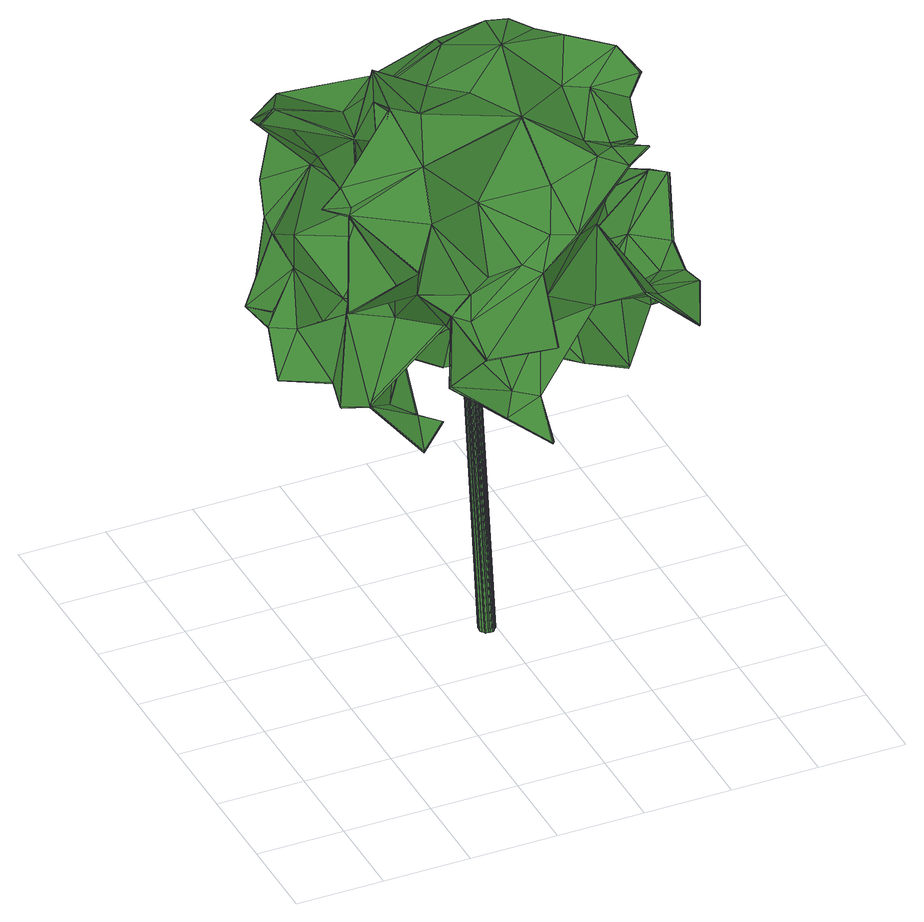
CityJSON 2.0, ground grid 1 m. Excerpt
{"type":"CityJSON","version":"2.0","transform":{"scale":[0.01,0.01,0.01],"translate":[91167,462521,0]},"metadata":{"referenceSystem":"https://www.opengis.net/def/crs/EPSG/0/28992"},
"CityObjects":{
"tree1":{"type":"SolitaryVegetationObject","attributes":{"gtid":8,"crown_width_m":4.95,"crown_median_z":5.3,"trunk_H_m":4.9,"trunk_DBH_m":0.177,"trunk_radius_m":0.0883,"trunk_base_height_m":0.4,"original_gtid":"8"},"geometry":[{"type":"Solid","lod":"3","boundaries":[[[[0,1,2]],[[3,4,5]],[[3,6,4]],[[7,8,9]],[[10,11,12]],[[13,0,2]],[[14,15,16]],[[17,18,19]],[[20,7,21]],[[22,4,6]],[[23,24,25]],[[26,27,28]],[[29,30,31]],[[32,33,34]],[[35,36,37]],[[38,39,40]],[[41,42,43]],[[44,45,46]],[[47,48,49]],[[12,37,50]],[[12,50,10]],[[51,52,53]],[[54,55,56]],[[57,58,59]],[[57,59,60]],[[61,13,62]],[[63,64,65]],[[66,67,68]],[[69,70,71]],[[72,70,69]],[[73,74,75]],[[76,77,78]],[[79,80,81]],[[82,83,84]],[[85,86,87]],[[82,88,89]],[[22,6,90]],[[91,60,92]],[[93,94,53]],[[3,95,6]],[[14,96,15]],[[97,62,98]],[[99,100,101]],[[102,103,104]],[[53,105,106]],[[28,107,77]],[[108,109,84]],[[110,111,112]],[[113,99,114]],[[90,114,99]],[[115,85,116]],[[117,118,119]],[[120,121,122]],[[123,52,106]],[[124,117,125]],[[126,127,92]],[[128,129,38]],[[130,96,131]],[[132,133,134]],[[0,110,1]],[[101,100,135]],[[60,59,136]],[[111,13,61]],[[24,137,25]],[[138,41,120]],[[138,120,12]],[[139,140,141]],[[142,143,61]],[[111,61,143]],[[78,77,107]],[[33,144,145]],[[32,144,33]],[[122,121,33]],[[146,128,46]],[[147,148,149]],[[11,150,151]],[[152,153,58]],[[10,150,11]],[[104,93,91]],[[154,24,155]],[[154,156,24]],[[119,125,117]],[[157,151,79]],[[158,159,160]],[[61,62,97]],[[104,161,93]],[[94,93,161]],[[162,48,163]],[[164,69,165]],[[166,167,168]],[[169,135,170]],[[169,170,49]],[[171,172,98]],[[173,174,171]],[[35,175,36]],[[13,110,0]],[[111,110,13]],[[176,41,43]],[[59,177,178]],[[75,68,73]],[[75,66,68]],[[17,19,148]],[[179,35,180]],[[181,182,183]],[[49,184,185]],[[56,55,186]],[[186,55,187]],[[188,186,176]],[[81,189,190]],[[190,189,191]],[[192,193,194]],[[195,196,187]],[[37,12,193]],[[37,193,35]],[[162,197,198]],[[199,200,201]],[[83,202,140]],[[203,204,205]],[[150,206,207]],[[151,157,97]],[[73,68,201]],[[44,46,128]],[[102,208,209]],[[210,208,102]],[[33,145,122]],[[211,212,173]],[[34,136,32]],[[213,4,214]],[[213,214,215]],[[216,217,218]],[[219,18,220]],[[145,221,222]],[[199,222,221]],[[44,223,124]],[[145,222,122]],[[105,123,106]],[[88,216,218]],[[88,224,216]],[[217,216,225]],[[46,226,227]],[[69,164,72]],[[185,184,9]],[[122,67,120]],[[164,165,228]],[[48,229,20]],[[230,231,126]],[[73,201,74]],[[183,205,204]],[[90,6,114]],[[77,76,232]],[[82,100,113]],[[58,233,29]],[[39,234,235]],[[61,236,142]],[[237,238,190]],[[239,240,30]],[[11,172,12]],[[98,172,151]],[[241,242,21]],[[190,243,244]],[[190,244,81]],[[39,235,245]],[[34,176,195]],[[34,195,246]],[[104,91,247]],[[39,248,18]],[[113,114,249]],[[141,108,139]],[[141,140,202]],[[151,97,98]],[[185,99,169]],[[185,169,49]],[[250,189,173]],[[251,99,185]],[[60,252,253]],[[29,31,58]],[[22,90,99]],[[22,99,251]],[[55,195,187]],[[230,195,55]],[[39,38,254]],[[248,130,255]],[[256,257,168]],[[163,197,162]],[[228,197,163]],[[51,106,52]],[[184,162,7]],[[26,77,232]],[[26,28,77]],[[191,189,250]],[[258,118,117]],[[203,205,143]],[[26,232,259]],[[75,74,66]],[[146,260,128]],[[58,31,261]],[[190,262,123]],[[227,263,27]],[[132,134,123]],[[228,167,164]],[[208,225,5]],[[243,207,206]],[[82,84,88]],[[230,253,264]],[[230,126,253]],[[265,137,156]],[[246,252,34]],[[60,34,252]],[[185,266,267]],[[268,269,270]],[[198,271,272]],[[176,34,33]],[[69,71,165]],[[71,70,165]],[[165,70,72]],[[253,252,264]],[[88,218,89]],[[273,274,132]],[[250,52,123]],[[244,275,81]],[[17,81,275]],[[17,79,81]],[[36,206,50]],[[206,10,50]],[[37,36,50]],[[276,271,277]],[[112,278,279]],[[173,212,250]],[[259,27,26]],[[76,280,258]],[[78,280,76]],[[65,263,244]],[[281,62,282]],[[191,123,262]],[[191,262,190]],[[102,283,284]],[[285,283,102]],[[20,21,256]],[[113,100,99]],[[109,16,286]],[[47,49,170]],[[287,219,277]],[[287,223,219]],[[224,21,181]],[[224,181,216]],[[200,74,201]],[[64,74,200]],[[258,280,118]],[[146,259,260]],[[135,288,170]],[[113,249,82]],[[249,289,82]],[[60,290,57]],[[91,57,290]],[[91,290,60]],[[12,172,291]],[[201,68,199]],[[292,25,137]],[[92,127,284]],[[135,100,293]],[[47,288,229]],[[261,294,295]],[[217,89,218]],[[217,296,89]],[[46,227,297]],[[298,299,5]],[[143,299,298]],[[217,225,300]],[[278,182,127]],[[260,259,301]],[[260,301,302]],[[23,302,24]],[[301,76,155]],[[301,155,24]],[[303,304,214]],[[303,214,22]],[[273,56,186]],[[120,193,12]],[[305,42,291]],[[138,291,42]],[[35,193,192]],[[67,122,222]],[[67,222,68]],[[199,68,222]],[[247,86,306]],[[237,274,307]],[[308,309,164]],[[164,309,72]],[[45,53,310]],[[106,310,53]],[[240,311,30]],[[31,30,311]],[[312,239,119]],[[312,313,314]],[[315,313,312]],[[294,261,316]],[[317,316,261]],[[318,197,228]],[[319,320,239]],[[7,300,8]],[[306,86,321]],[[302,23,129]],[[302,129,128]],[[126,60,253]],[[126,92,60]],[[162,272,7]],[[276,7,272]],[[239,31,311]],[[311,240,239]],[[227,310,106]],[[128,38,223]],[[83,289,202]],[[289,322,202]],[[29,233,319]],[[38,129,254]],[[254,129,23]],[[135,323,324]],[[18,248,255]],[[18,255,19]],[[206,150,10]],[[128,260,302]],[[132,123,105]],[[15,96,130]],[[15,130,245]],[[185,9,266]],[[120,41,176]],[[48,20,256]],[[128,223,44]],[[275,244,325]],[[215,209,213]],[[116,326,115]],[[321,115,326]],[[147,202,322]],[[147,322,269]],[[154,117,124]],[[154,124,156]],[[268,61,97]],[[247,92,284]],[[91,92,247]],[[271,318,277]],[[79,148,157]],[[27,263,200]],[[319,327,320]],[[236,61,270]],[[236,270,269]],[[17,148,79]],[[174,189,328]],[[174,328,171]],[[329,182,181]],[[330,282,1]],[[281,282,330]],[[331,296,229]],[[230,55,54]],[[332,268,97]],[[333,316,317]],[[251,185,304]],[[304,334,335]],[[200,65,64]],[[247,283,336]],[[247,284,283]],[[266,116,85]],[[210,8,208]],[[151,172,337]],[[332,269,268]],[[8,300,225]],[[184,7,9]],[[165,72,309]],[[296,7,20]],[[217,7,296]],[[235,338,245]],[[208,8,225]],[[151,150,80]],[[151,80,79]],[[207,328,150]],[[255,130,339]],[[255,339,19]],[[324,288,135]],[[170,288,47]],[[35,179,175]],[[86,85,321]],[[115,321,85]],[[8,340,341]],[[221,144,178]],[[342,343,344]],[[273,344,343]],[[273,343,342]],[[241,345,346]],[[106,51,275]],[[295,347,177]],[[167,308,164]],[[127,103,284]],[[348,338,235]],[[95,143,142]],[[145,144,221]],[[51,242,241]],[[198,272,162]],[[219,21,242]],[[285,102,209]],[[87,266,85]],[[237,328,207]],[[215,335,285]],[[283,285,335]],[[147,157,148]],[[169,99,101]],[[169,101,135]],[[288,331,229]],[[108,83,139]],[[292,234,39]],[[292,39,254]],[[127,182,329]],[[251,304,303]],[[251,303,22]],[[304,335,215]],[[349,94,181]],[[329,181,94]],[[350,192,64]],[[179,350,63]],[[64,63,350]],[[294,316,333]],[[171,328,237]],[[310,227,226]],[[296,20,229]],[[149,148,160]],[[176,33,121]],[[120,176,121]],[[315,312,119]],[[53,94,51]],[[349,51,94]],[[224,351,352]],[[353,352,354]],[[351,354,352]],[[209,208,5]],[[109,355,16]],[[245,248,39]],[[125,320,124]],[[354,84,353]],[[354,88,84]],[[351,88,354]],[[224,88,351]],[[305,342,43]],[[229,48,47]],[[237,207,238]],[[195,356,252]],[[252,356,264]],[[13,2,282]],[[252,246,195]],[[15,338,357]],[[336,87,247]],[[86,247,87]],[[358,40,39]],[[38,40,292]],[[199,27,200]],[[46,297,146]],[[66,74,359]],[[194,66,359]],[[74,64,359]],[[220,353,166]],[[18,353,220]],[[131,339,130]],[[21,7,349]],[[21,349,181]],[[190,207,243]],[[154,258,117]],[[4,22,214]],[[114,6,95]],[[183,204,181]],[[4,360,5]],[[317,261,31]],[[12,291,138]],[[305,291,237]],[[172,237,291]],[[51,346,275]],[[119,320,125]],[[239,320,119]],[[189,81,328]],[[95,142,361]],[[95,361,114]],[[102,340,8]],[[104,340,102]],[[362,276,277]],[[93,51,349]],[[315,119,27]],[[352,17,346]],[[44,124,363]],[[203,298,204]],[[275,325,106]],[[352,346,345]],[[227,106,325]],[[318,271,198]],[[197,318,198]],[[327,319,93]],[[333,314,294]],[[30,319,239]],[[29,319,30]],[[304,215,214]],[[7,217,300]],[[232,301,259]],[[249,361,289]],[[289,361,364]],[[298,225,204]],[[225,216,204]],[[289,364,322]],[[138,42,41]],[[123,134,190]],[[166,353,109]],[[315,199,221]],[[315,27,199]],[[119,118,107]],[[45,93,53]],[[67,66,194]],[[67,194,120]],[[16,355,14]],[[65,244,63]],[[273,132,127]],[[325,244,263]],[[35,192,180]],[[325,263,227]],[[64,192,359]],[[194,359,192]],[[147,269,332]],[[147,332,157]],[[97,157,332]],[[130,248,245]],[[158,14,355]],[[158,355,108]],[[141,202,147]],[[149,141,147]],[[323,331,288]],[[288,324,323]],[[177,347,365]],[[176,43,188]],[[284,103,102]],[[285,209,215]],[[45,242,93]],[[51,93,242]],[[36,175,366]],[[362,242,276]],[[276,242,7]],[[7,242,349]],[[362,219,242]],[[367,368,165]],[[369,367,165]],[[165,368,228]],[[228,368,318]],[[362,277,219]],[[59,295,177]],[[312,317,239]],[[259,146,297]],[[127,370,273]],[[56,273,370]],[[231,56,370]],[[231,370,371]],[[27,259,297]],[[27,297,227]],[[152,91,153]],[[91,372,153]],[[249,114,361]],[[111,143,112]],[[3,143,95]],[[269,322,364]],[[269,364,236]],[[364,361,142]],[[364,142,236]],[[216,181,204]],[[171,237,172]],[[18,358,39]],[[18,17,352]],[[109,286,166]],[[298,5,225]],[[221,365,313]],[[219,358,18]],[[219,223,358]],[[18,352,353]],[[84,83,108]],[[373,14,158]],[[84,109,353]],[[318,287,277]],[[43,342,188]],[[368,287,318]],[[206,36,243]],[[254,23,25]],[[166,286,308]],[[374,308,286]],[[273,188,344]],[[342,344,188]],[[254,25,292]],[[53,52,212]],[[5,299,3]],[[3,299,143]],[[28,27,375]],[[309,348,165]],[[367,287,368]],[[60,136,34]],[[271,276,272]],[[223,287,156]],[[124,223,156]],[[308,374,376]],[[247,306,341]],[[247,341,104]],[[104,341,340]],[[267,335,334]],[[349,242,363]],[[166,308,167]],[[9,8,341]],[[65,200,263]],[[178,136,59]],[[87,336,267]],[[87,267,266]],[[336,283,335]],[[267,336,335]],[[8,210,102]],[[237,133,274]],[[134,133,190]],[[241,346,51]],[[45,226,46]],[[310,226,45]],[[48,256,168]],[[330,377,378]],[[274,330,378]],[[278,377,330]],[[127,377,278]],[[183,143,205]],[[132,377,127]],[[211,377,132]],[[294,347,295]],[[162,184,48]],[[186,196,176]],[[320,363,124]],[[317,31,239]],[[323,135,293]],[[314,347,294]],[[119,375,27]],[[119,107,375]],[[15,245,338]],[[213,209,5]],[[185,334,304]],[[185,267,334]],[[331,293,296]],[[89,296,293]],[[323,293,331]],[[314,333,312]],[[317,312,333]],[[314,313,365]],[[171,307,274]],[[281,307,171]],[[187,196,186]],[[369,165,348]],[[89,293,82]],[[194,193,120]],[[91,152,57]],[[287,367,379]],[[287,379,156]],[[82,289,83]],[[321,326,306]],[[139,83,140]],[[266,326,116]],[[341,306,326]],[[9,326,266]],[[9,341,326]],[[228,168,167]],[[163,168,228]],[[21,224,345]],[[352,345,224]],[[241,21,345]],[[348,309,308]],[[265,234,292]],[[369,234,265]],[[156,369,265]],[[281,342,305]],[[268,270,61]],[[133,237,190]],[[380,186,188]],[[380,188,273]],[[342,330,274]],[[342,274,273]],[[13,282,62]],[[82,293,100]],[[1,282,2]],[[17,275,346]],[[54,231,230]],[[43,42,305]],[[330,342,281]],[[191,250,123]],[[133,132,274]],[[112,279,110]],[[1,279,330]],[[1,110,279]],[[173,377,211]],[[233,58,153]],[[233,153,372]],[[40,223,265]],[[223,40,358]],[[78,107,280]],[[278,330,279]],[[274,378,171]],[[143,183,112]],[[98,281,171]],[[173,381,377]],[[378,377,381]],[[171,381,173]],[[378,381,171]],[[98,62,281]],[[93,372,91]],[[281,305,307]],[[173,189,174]],[[349,363,93]],[[178,144,136]],[[144,32,136]],[[327,363,320]],[[313,315,221]],[[220,257,219]],[[168,257,166]],[[220,166,257]],[[49,48,184]],[[163,48,168]],[[63,244,366]],[[59,58,261]],[[59,261,295]],[[93,363,327]],[[44,363,45]],[[242,45,363]],[[369,348,235]],[[104,103,329]],[[369,235,234]],[[28,375,107]],[[376,338,348]],[[308,376,348]],[[357,338,376]],[[127,329,103]],[[203,143,298]],[[211,132,212]],[[212,132,105]],[[219,257,21]],[[21,257,256]],[[369,379,367]],[[369,156,379]],[[357,376,374]],[[371,370,127]],[[329,94,161]],[[329,161,104]],[[24,302,301]],[[76,301,232]],[[154,155,258]],[[76,258,155]],[[177,365,221]],[[221,178,177]],[[314,365,347]],[[53,212,105]],[[40,265,292]],[[223,38,292]],[[380,273,186]],[[231,54,56]],[[212,52,250]],[[190,238,207]],[[15,286,16]],[[374,286,357]],[[15,357,286]],[[223,137,265]],[[108,159,158]],[[350,179,180]],[[57,152,58]],[[350,180,192]],[[371,127,126]],[[328,81,80]],[[328,80,150]],[[126,231,371]],[[118,280,107]],[[63,366,179]],[[175,179,366]],[[243,36,366]],[[243,366,244]],[[237,307,305]],[[319,372,93]],[[172,11,337]],[[233,372,319]],[[151,337,11]],[[176,196,195]],[[230,356,195]],[[264,356,230]],[[141,159,108]],[[141,149,159]],[[292,137,223]],[[14,382,96]],[[108,355,109]],[[160,159,149]],[[131,382,158]],[[158,382,373]],[[373,382,14]],[[24,156,137]],[[382,131,96]],[[158,339,131]],[[158,160,339]],[[148,339,160]],[[19,339,148]],[[213,360,4]],[[5,360,213]],[[112,183,182]],[[112,182,278]],[[383,384,385]],[[383,385,386]],[[386,385,387]],[[386,387,388]],[[385,384,389]],[[385,389,387]],[[387,389,390]],[[387,390,388]],[[389,384,391]],[[389,391,390]],[[390,391,392]],[[390,392,388]],[[391,384,393]],[[391,393,392]],[[392,393,394]],[[392,394,388]],[[393,384,395]],[[393,395,394]],[[394,395,396]],[[394,396,388]],[[395,384,397]],[[395,397,396]],[[396,397,398]],[[396,398,388]],[[397,384,399]],[[397,399,398]],[[398,399,400]],[[398,400,388]],[[399,384,401]],[[399,401,400]],[[400,401,402]],[[400,402,388]],[[401,384,403]],[[401,403,402]],[[402,403,404]],[[402,404,388]],[[403,384,405]],[[403,405,404]],[[404,405,406]],[[404,406,388]],[[405,384,407]],[[405,407,406]],[[406,407,408]],[[406,408,388]],[[407,384,409]],[[407,409,408]],[[408,409,410]],[[408,410,388]],[[409,384,411]],[[409,411,410]],[[410,411,412]],[[410,412,388]],[[411,384,413]],[[411,413,412]],[[412,413,414]],[[412,414,388]],[[413,384,415]],[[413,415,414]],[[414,415,416]],[[414,416,388]],[[415,384,417]],[[415,417,416]],[[416,417,418]],[[416,418,388]],[[417,384,419]],[[417,419,418]],[[418,419,420]],[[418,420,388]],[[419,384,421]],[[419,421,420]],[[420,421,422]],[[420,422,388]],[[421,384,423]],[[421,423,422]],[[422,423,424]],[[422,424,388]],[[423,384,425]],[[423,425,424]],[[424,425,426]],[[424,426,388]],[[425,384,427]],[[425,427,426]],[[426,427,428]],[[426,428,388]],[[427,384,429]],[[427,429,428]],[[428,429,430]],[[428,430,388]],[[429,384,431]],[[429,431,430]],[[430,431,432]],[[430,432,388]],[[431,384,383]],[[431,383,432]],[[432,383,386]],[[432,386,388]]]]}]}
},
"vertices":[
[65,355,697],[67,354,697],[66,355,698],[119,442,486],[79,421,419],[120,389,476],[105,453,423],[266,309,410],[208,307,393],[208,306,392],[349,351,752],[331,368,744],[320,303,758],[98,391,685],[437,461,478],[477,423,479],[427,440,471],[351,371,570],[408,366,494],[372,409,566],[310,315,405],[284,297,471],[80,421,418],[489,251,579],[462,181,544],[488,251,578],[400,84,556],[346,121,637],[376,62,579],[226,88,445],[264,51,425],[227,86,446],[227,133,596],[240,189,652],[168,147,672],[438,274,741],[395,313,741],[395,312,743],[474,270,574],[463,342,535],[444,322,522],[195,233,750],[194,235,750],[160,236,766],[381,219,496],[295,189,477],[365,162,519],[299,357,382],[310,314,403],[256,311,359],[370,331,746],[291,274,558],[290,275,559],[242,213,525],[103,208,672],[71,210,678],[102,230,682],[178,120,568],[171,109,486],[178,118,570],[147,137,594],[157,513,609],[194,428,629],[438,240,694],[415,169,697],[386,175,693],[363,120,731],[346,118,725],[362,74,737],[524,326,359],[525,336,359],[525,326,360],[524,337,359],[386,75,753],[375,116,734],[385,75,755],[457,103,544],[424,31,543],[424,32,541],[334,418,629],[298,418,696],[315,327,644],[261,474,465],[281,521,491],[370,458,487],[169,167,367],[169,167,369],[127,213,408],[284,449,518],[256,428,447],[107,453,423],[204,189,505],[165,232,500],[242,213,490],[239,286,549],[123,470,489],[457,488,501],[236,450,649],[222,399,669],[178,390,419],[254,428,446],[247,388,408],[130,277,486],[131,278,488],[167,233,498],[206,215,599],[309,233,604],[375,62,577],[376,463,482],[394,409,471],[98,390,683],[109,473,615],[161,417,588],[197,476,444],[137,456,453],[204,195,379],[181,211,382],[384,150,518],[373,118,535],[345,123,532],[299,207,733],[299,208,731],[302,141,687],[309,233,606],[382,218,494],[366,161,518],[128,150,605],[145,282,569],[425,216,541],[487,251,580],[456,437,490],[456,486,501],[212,254,630],[223,273,687],[237,249,707],[283,439,391],[206,131,581],[427,216,541],[267,268,734],[325,557,489],[324,558,490],[325,557,491],[133,503,513],[169,454,553],[251,100,626],[286,106,650],[384,151,520],[287,495,568],[368,415,572],[317,484,523],[332,368,742],[298,420,697],[205,142,507],[206,142,506],[434,155,528],[453,130,541],[441,236,471],[295,459,619],[399,454,483],[376,463,484],[371,460,488],[240,213,526],[330,252,391],[362,287,398],[467,318,369],[495,312,369],[396,372,471],[414,329,387],[397,314,398],[246,374,399],[277,373,386],[222,397,668],[283,375,723],[267,350,580],[280,410,632],[438,275,739],[175,183,720],[191,58,549],[195,107,565],[457,251,716],[455,250,717],[225,357,529],[166,326,570],[218,393,549],[256,310,360],[207,307,391],[102,231,684],[70,209,680],[160,236,764],[313,327,644],[299,253,712],[321,296,629],[400,257,709],[373,268,712],[364,193,693],[96,197,672],[103,207,674],[352,239,390],[351,238,391],[309,83,658],[377,138,684],[364,75,736],[281,522,493],[232,455,484],[226,411,471],[202,443,558],[370,332,744],[320,303,756],[140,358,422],[98,332,441],[122,317,413],[213,292,555],[239,286,551],[74,352,437],[75,352,435],[65,308,400],[227,410,470],[249,387,410],[252,423,449],[362,318,455],[395,371,473],[266,81,623],[307,83,659],[393,265,503],[267,373,539],[177,389,421],[285,128,521],[322,165,601],[437,240,351],[299,356,384],[96,198,670],[132,217,665],[456,103,545],[243,112,459],[471,314,488],[502,340,490],[191,528,587],[236,309,724],[267,269,732],[267,89,461],[265,51,427],[291,276,558],[285,295,471],[372,270,711],[369,260,671],[493,393,505],[133,102,649],[127,212,410],[455,376,500],[196,478,444],[301,303,600],[139,358,420],[133,102,647],[72,143,588],[476,271,574],[437,398,489],[332,304,420],[362,319,453],[402,115,541],[401,113,548],[434,155,530],[173,109,487],[340,213,661],[342,213,660],[70,143,589],[442,289,475],[157,229,392],[132,245,404],[196,466,587],[211,533,584],[193,527,588],[352,239,392],[330,251,393],[149,235,657],[206,299,667],[323,296,627],[330,256,399],[362,286,400],[165,326,571],[166,339,659],[399,84,554],[167,340,660],[99,389,684],[93,213,419],[129,276,488],[108,264,413],[423,403,473],[397,304,416],[334,430,387],[219,557,474],[206,133,580],[236,308,726],[475,270,573],[283,439,393],[192,59,548],[190,58,548],[277,373,388],[373,120,537],[149,453,469],[121,441,486],[246,373,401],[452,130,543],[460,181,545],[92,377,435],[66,308,399],[182,327,750],[181,210,384],[207,308,717],[440,328,401],[461,315,394],[261,154,564],[263,50,427],[284,126,521],[268,46,550],[266,47,549],[287,116,566],[206,141,507],[244,111,460],[377,219,388],[249,113,459],[296,189,476],[203,195,380],[254,513,502],[334,433,389],[335,433,387],[327,214,613],[182,212,383],[294,189,476],[285,375,721],[213,291,553],[166,338,659],[334,430,389],[251,467,585],[232,147,528],[113,313,412],[109,264,411],[94,211,418],[284,376,723],[500,340,489],[387,437,498],[133,245,406],[157,228,394],[174,306,725],[221,273,688],[193,234,748],[286,333,568],[303,303,599],[191,57,548],[483,296,454],[283,295,471],[438,240,696],[312,417,564],[350,371,568],[390,399,473],[385,436,497],[399,453,481],[128,148,605],[455,375,498],[427,350,498],[386,175,695],[91,377,437],[174,521,508],[332,302,421],[295,190,476],[176,521,510],[267,45,550],[401,259,707],[461,313,394],[438,240,353],[484,294,454],[149,234,656],[160,209,652],[223,168,512],[437,461,480],[422,370,486],[374,62,579],[471,316,486],[167,326,572],[168,339,658],[442,289,473],[132,217,667],[219,393,551],[455,488,500],[299,275,40],[290,275,40],[299,277,40],[279,291,530],[279,293,530],[271,291,530],[298,279,40],[278,295,530],[296,281,40],[277,297,530],[295,283,40],[275,299,530],[293,284,40],[273,299,530],[290,284,40],[271,300,530],[288,284,40],[268,300,530],[286,283,40],[266,299,530],[284,282,40],[265,297,530],[282,280,40],[263,296,530],[282,278,40],[262,294,530],[281,275,40],[262,291,530],[281,273,40],[262,289,530],[282,271,40],[263,287,530],[284,269,40],[264,285,530],[285,267,40],[266,284,530],[288,267,40],[268,283,530],[290,266,40],[270,282,530],[292,266,40],[272,283,530],[294,267,40],[275,283,530],[296,269,40],[277,285,530],[297,270,40],[278,286,530],[299,272,40],[279,289,530]
]}
